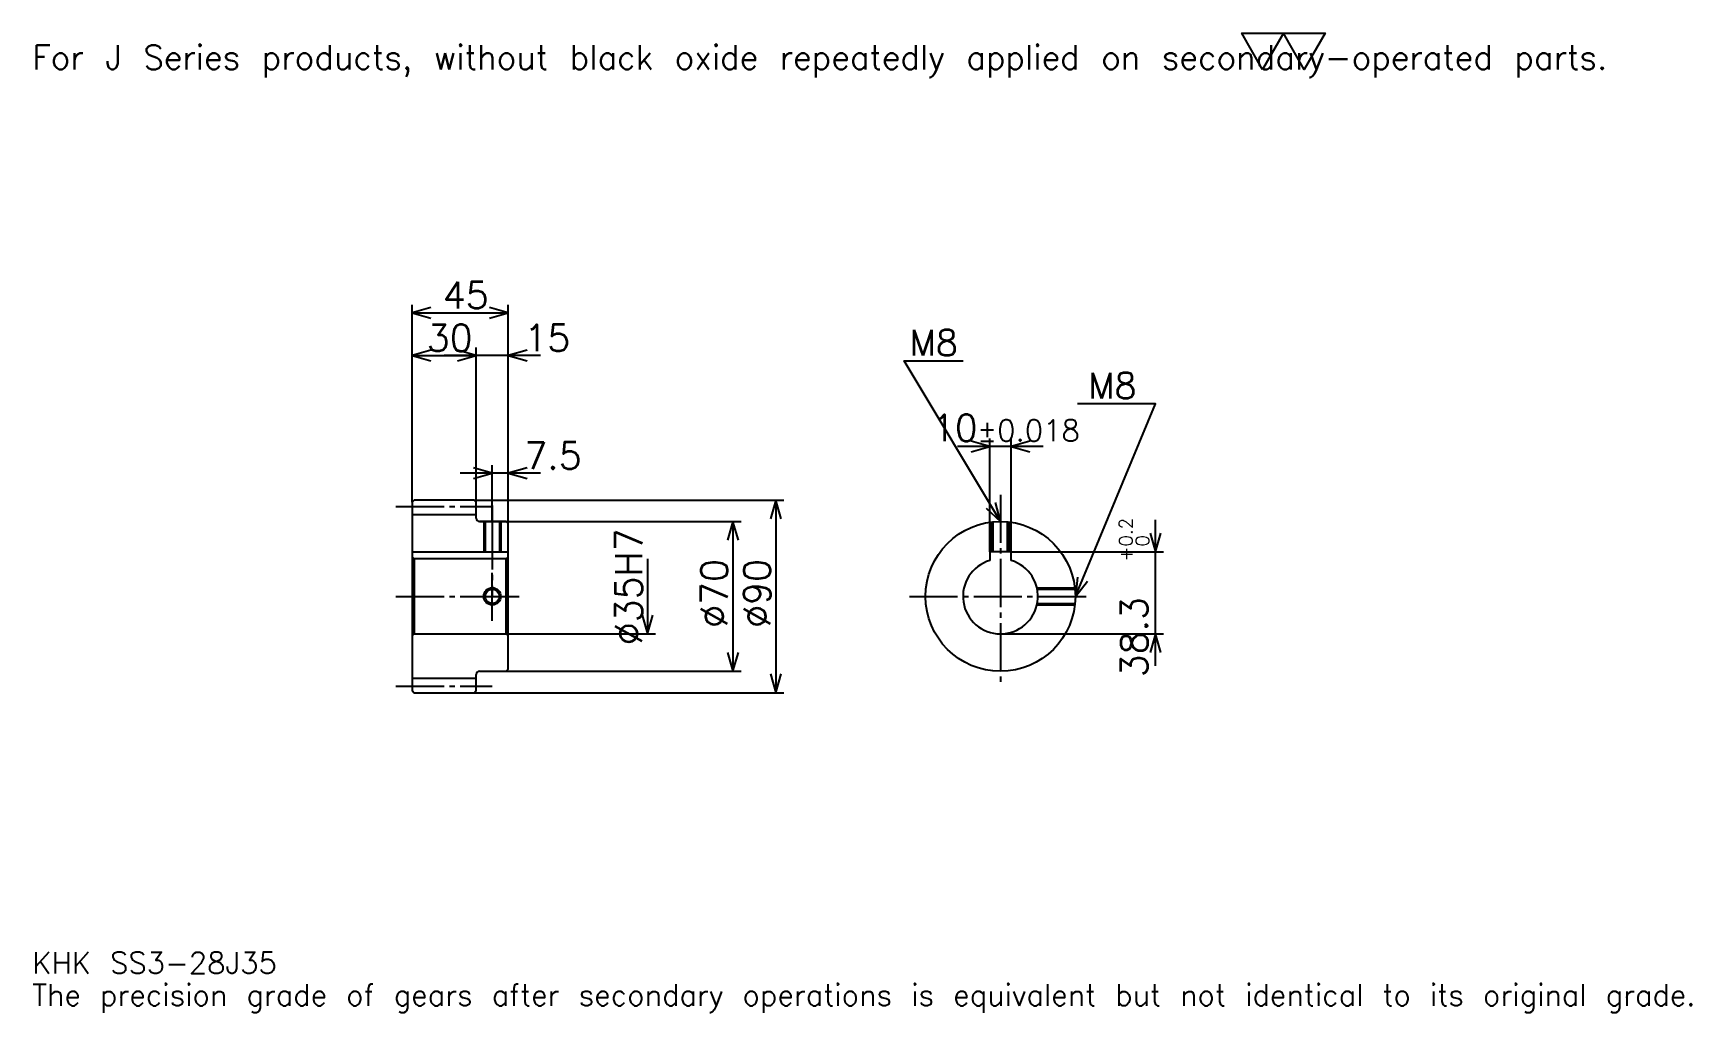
# Model space of a CAD drawing. Extents: x 25 to 801, y 9 to 467.
import ezdxf

# ---------------------------------------------------------------- set-up
doc = ezdxf.new("R2010")
doc.units = 0
doc.linetypes.add('DASHDOT', pattern=[30, 22.5, -2.5, 2.5, -2.5])
doc.layers.get('0').update_dxf_attribs({"linetype": 'CONTINUOUS'})
doc.layers.add('DASHDOT', color=6, linetype='DASHDOT')
doc.styles.add('KANJI', font='TXT', dxfattribs={"bigfont": 'BIGFONT'})

msp = doc.modelspace()

# ---------------------------------------------------------------- linework, layer by layer
at = {"color": 5}
for p, q in [((202.5, 248.75), (202.5, 340)), ((202.5, 336.25), (247.5, 336.25)), ((247.5, 248.75), (247.5, 340)), ((232.5, 248.75), (232.5, 320)), ((202.5, 316.25), (232.5, 316.25)), ((262.5, 316.25), (217.5, 316.25)), ((497.5, 273.75), (457.5, 273.75)), ((472.5, 224.550003), (472.5, 277.5)), ((482.5, 224.550003), (482.5, 277.5)), ((240, 248.75), (240, 265)), ((262.5, 261.25), (225, 261.25)), ((202.5, 247.75), (202.5, 248.75)), ((231.5, 248.75), (247.5, 248.75)), ((232.5, 247.75), (232.5, 248.75)), ((240, 238.75), (240, 248.75)), ((240, 238.75), (240, 248.75)), ((247.5, 248.75), (376.25, 248.75)), ((247.5, 237.75), (247.5, 248.75)), ((372.5, 248.75), (372.5, 158.75)), ((234, 238.75), (247.5, 238.75)), ((247.5, 238.75), (356.25, 238.75)), ((352.5, 238.75), (352.5, 168.75)), ((550, 171.25), (550, 239.550003)), ((312.5, 221.25), (312.5, 186.25)), ((482.5, 224.550003), (553.75, 224.550003)), ((247.5, 186.25), (316.25, 186.25)), ((477.5, 186.25), (553.75, 186.25)), ((234, 168.75), (247.5, 168.75)), ((247.5, 168.75), (356.25, 168.75)), ((231.5, 158.75), (247.5, 158.75)), ((247.5, 158.75), (376.25, 158.75))]:
    msp.add_line(p, q, dxfattribs=at)
at = {"color": 4}
for p, q in [((202.5, 242), (232.5, 242)), ((202.5, 224.550003), (247.5, 224.550003)), ((203.5, 221.25), (203.5, 186.25)), ((246.5, 221.25), (247.5, 222.25)), ((246.5, 186.25), (247.5, 185.25)), ((202.5, 165.5), (232.5, 165.5))]:
    msp.add_line(p, q, dxfattribs=at)
at = {"color": 7}
msp.add_lwpolyline([(600, 450), (590.25, 466.899994), (629.25, 466.899994), (619.5, 450), (609.75, 466.899994), (600, 450)], dxfattribs=at)
at = {"color": 5}
for points in [[(211.25, 338.75), (202.5, 336.25), (211.25, 333.75)], [(238.75, 333.75), (247.5, 336.25), (238.75, 338.75)], [(211.25, 318.75), (202.5, 316.25), (211.25, 313.75)], [(223.75, 313.75), (232.5, 316.25), (223.75, 318.75)], [(223.75, 313.75), (232.5, 316.25), (223.75, 318.75)], [(256.25, 318.75), (247.5, 316.25), (256.25, 313.75)], [(477.5, 238.75), (432.5, 313.75), (460, 313.75)], [(512.5, 203.75), (550, 293.75), (513.5, 293.75)], [(463.75, 271.25), (472.5, 273.75), (463.75, 276.25)], [(491.25, 276.25), (482.5, 273.75), (491.25, 271.25)], [(231.25, 258.75), (240, 261.25), (231.25, 263.75)], [(256.25, 263.75), (247.5, 261.25), (256.25, 258.75)], [(375, 240), (372.5, 248.75), (370, 240)], [(470.854431, 244.966827), (477.5, 238.75), (475.141907, 247.539307)], [(355, 230), (352.5, 238.75), (350, 230)], [(547.5, 233.300003), (550, 224.550003), (552.5, 233.300003)], [(513.557678, 212.788467), (512.5, 203.75), (518.173096, 210.865387)], [(310, 195), (312.5, 186.25), (315, 195)], [(552.5, 177.5), (550, 186.25), (547.5, 177.5)], [(350, 177.5), (352.5, 168.75), (355, 177.5)], [(370, 167.5), (372.5, 158.75), (375, 167.5)]]:
    msp.add_lwpolyline(points, dxfattribs=at)
at = {"color": 4}
for points in [[(232.5, 240.25), (232.5, 247.75), (231.5, 248.75), (203.5, 248.75), (202.5, 247.75), (202.5, 185.25)], [(234, 168.75), (246.5, 168.75), (247.5, 169.75), (247.5, 237.75), (246.5, 238.75), (234, 238.75)], [(236, 238.75), (236, 224.550003)], [(236.675003, 238.75), (236.675003, 224.550003)], [(243.324997, 238.75), (243.324997, 224.550003)], [(244, 238.75), (244, 224.550003)], [(473.5, 224.550003), (473.5, 238.520676)], [(474.174988, 224.550003), (474.174988, 238.591705)], [(480.825012, 224.550003), (480.825012, 238.591705)], [(481.5, 224.550003), (481.5, 238.520676)], [(202.5, 185.25), (203.5, 186.25), (246.5, 186.25), (246.5, 221.25), (203.5, 221.25), (202.5, 222.25)], [(482.5, 220.520508), (482.5, 224.550003), (472.5, 224.550003), (472.5, 220.520508)], [(494.536713, 207.75), (512.270691, 207.75)], [(494.681213, 207.074997), (512.341675, 207.074997)], [(494.536713, 199.75), (512.270691, 199.75)], [(494.681213, 200.425003), (512.341675, 200.425003)], [(202.5, 185.25), (202.5, 159.75), (203.5, 158.75), (231.5, 158.75), (232.5, 159.75), (232.5, 167.25)]]:
    msp.add_lwpolyline(points, dxfattribs=at)
for centre, radius in [((477.5, 203.75), 35), ((240, 203.75), 3.325)]:
    msp.add_circle(centre, radius, dxfattribs=at)
at = {"color": 7}
msp.add_circle((240, 203.75), 4, dxfattribs=at)
at = {"color": 4}
for centre, radius, start, end in [((234, 240.25), 1.5, 180, 270), ((477.5, 203.75), 17.5, 106.601549926, 73.398450074), ((234, 167.25), 1.5, 90, 180)]:
    msp.add_arc(centre, radius, start, end, dxfattribs=at)
at = {"layer": 'DASHDOT', "color": 7}
for p, q in [((477.5, 251.25), (477.5, 161.25)), ((195, 245.75), (240, 245.75)), ((240, 238.75), (240, 203.75)), ((195, 203.75), (255, 203.75)), ((435, 203.75), (520, 203.75)), ((195, 161.75), (240, 161.75))]:
    msp.add_line(p, q, dxfattribs=at)
for points in [[(240, 246.25), (240, 217.050003)], [(240, 192.25), (240, 215.25)], [(228.5, 203.75), (251.5, 203.75)]]:
    msp.add_lwpolyline(points, dxfattribs=at)

# ---------------------------------------------------------------- texts
at = {"color": 7, "style": 'KANJI'}
for s, height, p in [('For J Series products, without black oxide repeatedly applied on secondary-operated parts.', 11.25, (25, 450)), ('45', 12.5, (216.875, 338.25)), ('30', 12.5, (209.375, 318.25)), ('15', 12.5, (255, 318.25)), ('M8', 12, (435, 316.25)), ('M8', 12, (518.5, 296.25)), ('10', 12.5, (445.44751, 276.25)), ('%%p0.018', 10, (466.570984, 276.25)), ('7.5', 12.5, (255, 263.25)), ('KHK SS3-28J35', 10, (25, 27.5)), ('The precision grade of gears after secondary operations is equivalent but not identical to its original grade.', 10, (25, 12.5))]:
    msp.add_text(s, height=height, dxfattribs=at).set_placement(p)
for s, height, p in [('%%c35H7', 12.5, (310, 180.9375)), ('0.2', 6.25, (539.25, 227.032974)), ('+', 6.25, (539.25, 220.032974)), ('0', 6.25, (547, 227.032974)), ('%%c70', 12.5, (350, 189.0625)), ('%%c90', 12.5, (370, 189.0625)), ('38.3', 12.5, (546.25, 165.928024))]:
    msp.add_text(s, height=height, rotation=90, dxfattribs=at).set_placement(p)

doc.saveas('drawing.dxf')
